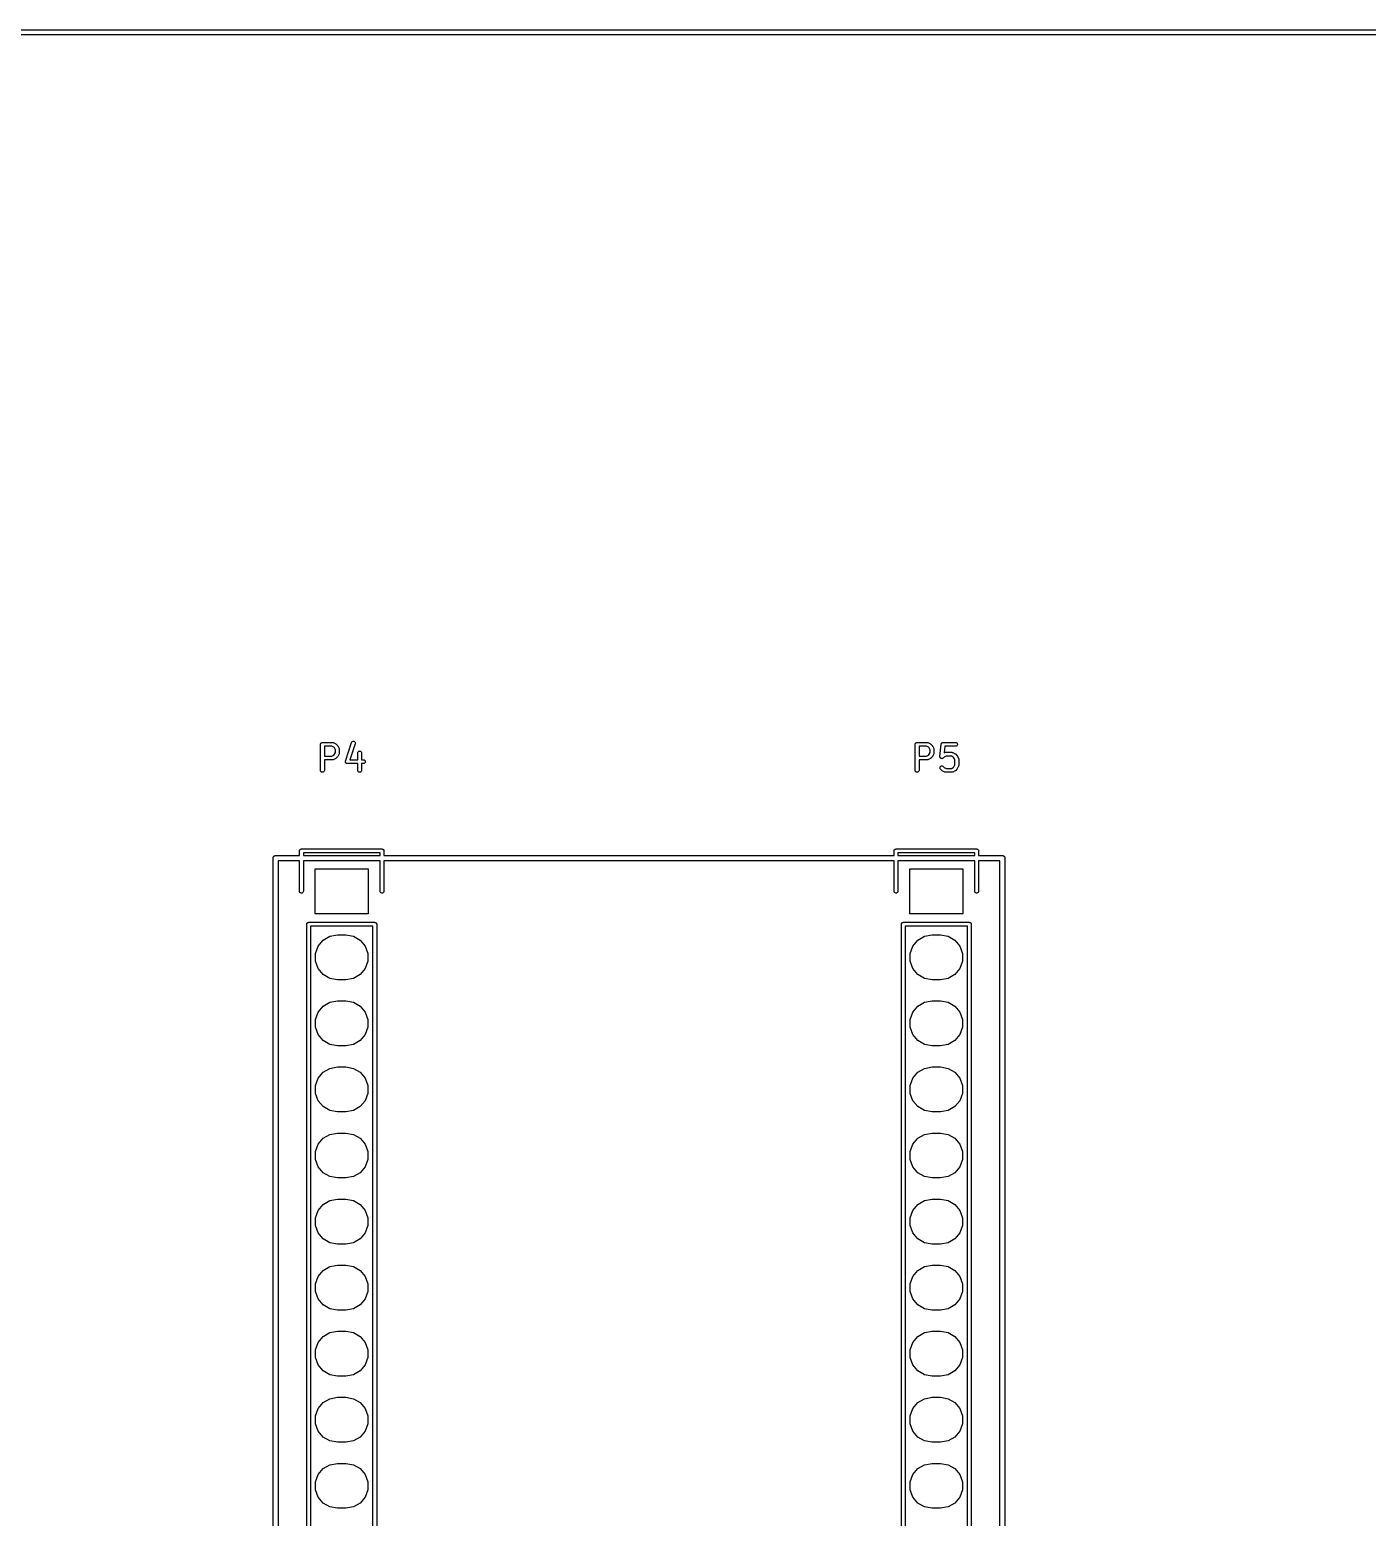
# Model space of a CAD drawing. Extents: x 15 to 222, y -147 to -28.
# Drawn here: x 118.8 to 170.2, y -85 to -27.8 of the extents above; entities that cross this region are included whole.
import ezdxf

# ---------------------------------------------------------------- set-up
doc = ezdxf.new("R2010")
doc.units = 0
doc.header["$MEASUREMENT"] = 0
doc.layers.add('BLACK', color=7, linetype='CONTINUOUS')

msp = doc.modelspace()

# ---------------------------------------------------------------- linework, layer by layer
at = {"layer": 'Black'}
for p, q in [((20.32, -27.84), (220.98, -27.84)), ((220.98, -28.04), (20.42, -28.04)), ((129.997, -55.3124), (129.998, -55.3059)), ((129.997, -56.3124), (129.997, -55.3124)), ((129.998, -55.2994), (130, -55.2932)), ((129.998, -55.3059), (129.998, -55.2994)), ((130, -55.2932), (130.001, -55.2867)), ((130.001, -55.2867), (130.005, -55.281)), ((130.005, -55.281), (130.007, -55.2749)), ((130.007, -55.2749), (130.011, -55.2699)), ((130.011, -55.2699), (130.014, -55.2642)), ((130.014, -55.2642), (130.019, -55.26)), ((130.019, -55.26), (130.024, -55.2549)), ((130.024, -55.2549), (130.029, -55.2516)), ((130.029, -55.2516), (130.034, -55.2474)), ((130.034, -55.2474), (130.041, -55.2452)), ((130.041, -55.2452), (130.046, -55.2419)), ((130.046, -55.2419), (130.053, -55.2408)), ((130.053, -55.2408), (130.059, -55.2385)), ((130.059, -55.2385), (130.065, -55.2385)), ((130.065, -55.2385), (130.072, -55.2374)), ((130.072, -55.2374), (130.453, -55.2374)), ((130.147, -55.3874), (130.147, -55.7612)), ((130.435, -55.3874), (130.147, -55.3874)), ((130.504, -55.4216), (130.435, -55.3874)), ((130.453, -55.2374), (130.457, -55.2381)), ((130.457, -55.2381), (130.461, -55.2379)), ((130.461, -55.2379), (130.47, -55.2404)), ((130.47, -55.2404), (130.479, -55.2419)), ((130.479, -55.2419), (130.482, -55.2441)), ((130.482, -55.2441), (130.486, -55.2453)), ((130.486, -55.2453), (130.582, -55.2929)), ((130.534, -55.452), (130.504, -55.4216)), ((130.568, -55.5206), (130.534, -55.452)), ((130.582, -55.2929), (130.591, -55.3001)), ((130.591, -55.3001), (130.601, -55.307)), ((130.601, -55.307), (130.649, -55.3546)), ((130.649, -55.3546), (130.656, -55.3644)), ((130.656, -55.3644), (130.663, -55.3741)), ((130.663, -55.3741), (130.71, -55.4693)), ((130.71, -55.4693), (130.712, -55.4735)), ((130.953, -55.9553), (131.191, -55.241)), ((131.334, -55.2885), (131.128, -55.904)), ((131.191, -55.241), (131.204, -55.2181)), ((131.204, -55.2181), (131.223, -55.2009)), ((131.223, -55.2009), (131.247, -55.1913)), ((131.247, -55.1913), (131.273, -55.1906)), ((131.273, -55.1906), (131.298, -55.1988)), ((131.298, -55.1988), (131.318, -55.215)), ((131.318, -55.215), (131.332, -55.2372)), ((131.332, -55.2372), (131.337, -55.2627)), ((131.337, -55.2627), (131.334, -55.2885)), ((152.857, -55.3124), (152.858, -55.3059)), ((152.857, -56.3124), (152.857, -55.3124)), ((152.858, -55.2994), (152.86, -55.2932)), ((152.858, -55.3059), (152.858, -55.2994)), ((152.86, -55.2932), (152.861, -55.2867)), ((152.861, -55.2867), (152.865, -55.281)), ((152.865, -55.281), (152.867, -55.2749)), ((152.867, -55.2749), (152.871, -55.2699)), ((152.871, -55.2699), (152.874, -55.2642)), ((152.874, -55.2642), (152.879, -55.26)), ((152.879, -55.26), (152.884, -55.2549)), ((152.884, -55.2549), (152.889, -55.2516)), ((152.889, -55.2516), (152.894, -55.2474)), ((152.894, -55.2474), (152.901, -55.2452)), ((152.901, -55.2452), (152.906, -55.2419)), ((152.906, -55.2419), (152.913, -55.2408)), ((152.913, -55.2408), (152.919, -55.2385)), ((152.919, -55.2385), (152.925, -55.2385)), ((152.925, -55.2385), (152.932, -55.2374)), ((152.932, -55.2374), (153.313, -55.2374)), ((153.007, -55.3874), (153.007, -55.7612)), ((153.295, -55.3874), (153.007, -55.3874)), ((153.364, -55.4216), (153.295, -55.3874)), ((153.313, -55.2374), (153.317, -55.2381)), ((153.317, -55.2381), (153.321, -55.2379)), ((153.321, -55.2379), (153.33, -55.2404)), ((153.33, -55.2404), (153.339, -55.2419)), ((153.339, -55.2419), (153.342, -55.2441)), ((153.342, -55.2441), (153.346, -55.2453)), ((153.346, -55.2453), (153.442, -55.2929)), ((153.394, -55.452), (153.364, -55.4216)), ((153.428, -55.5206), (153.394, -55.452)), ((153.442, -55.2929), (153.451, -55.3001)), ((153.451, -55.3001), (153.461, -55.307)), ((153.461, -55.307), (153.509, -55.3546)), ((153.509, -55.3546), (153.516, -55.3644)), ((153.516, -55.3644), (153.523, -55.3741)), ((153.523, -55.3741), (153.57, -55.4693)), ((153.57, -55.4693), (153.572, -55.4735)), ((153.81, -55.7811), (153.857, -55.3049)), ((153.857, -55.3049), (153.858, -55.3022)), ((153.858, -55.2994), (153.862, -55.2897)), ((153.858, -55.3022), (153.858, -55.2994)), ((153.862, -55.2897), (153.864, -55.2798)), ((153.864, -55.2798), (153.866, -55.2775)), ((153.866, -55.2775), (153.867, -55.2749)), ((153.867, -55.2749), (153.874, -55.267)), ((153.874, -55.267), (153.88, -55.2587)), ((153.88, -55.2587), (153.882, -55.2571)), ((153.882, -55.2571), (153.884, -55.2549)), ((153.884, -55.2549), (153.893, -55.2498)), ((153.893, -55.2498), (153.901, -55.244)), ((153.901, -55.244), (153.904, -55.2433)), ((153.904, -55.2433), (153.906, -55.2419)), ((153.906, -55.2419), (153.916, -55.2401)), ((153.916, -55.2401), (153.926, -55.2376)), ((153.926, -55.2376), (153.929, -55.2379)), ((153.929, -55.2379), (153.932, -55.2374)), ((153.932, -55.2374), (154.408, -55.2374)), ((154, -55.3874), (153.975, -55.6356)), ((154.408, -55.3874), (154, -55.3874)), ((154.408, -55.2374), (154.434, -55.2419)), ((154.434, -55.3829), (154.408, -55.3874)), ((154.434, -55.2419), (154.456, -55.2549)), ((154.456, -55.3698), (154.434, -55.3829)), ((154.456, -55.2549), (154.473, -55.2749)), ((154.473, -55.3499), (154.456, -55.3698)), ((154.473, -55.2749), (154.482, -55.2994)), ((154.482, -55.3254), (154.473, -55.3499)), ((154.482, -55.2994), (154.482, -55.3254)), ((130.147, -55.7612), (130.435, -55.7612)), ((130.453, -55.9112), (130.147, -55.9112)), ((130.147, -55.9112), (130.147, -56.3124)), ((130.435, -55.7612), (130.504, -55.7269)), ((130.457, -55.9104), (130.453, -55.9112)), ((130.461, -55.9107), (130.457, -55.9104)), ((130.47, -55.9082), (130.461, -55.9107)), ((130.479, -55.9067), (130.47, -55.9082)), ((130.482, -55.9045), (130.479, -55.9067)), ((130.486, -55.9033), (130.482, -55.9045)), ((130.582, -55.8557), (130.486, -55.9033)), ((130.504, -55.7269), (130.534, -55.6965)), ((130.534, -55.6965), (130.568, -55.628)), ((130.568, -55.628), (130.568, -55.5206)), ((130.591, -55.8485), (130.582, -55.8557)), ((130.601, -55.8416), (130.591, -55.8485)), ((130.649, -55.794), (130.601, -55.8416)), ((130.656, -55.7842), (130.649, -55.794)), ((130.663, -55.7745), (130.656, -55.7842)), ((130.71, -55.6793), (130.663, -55.7745)), ((130.712, -55.6751), (130.71, -55.6793)), ((130.712, -55.4735), (130.714, -55.4772)), ((130.714, -55.6714), (130.712, -55.6751)), ((130.714, -55.4772), (130.715, -55.4859)), ((130.715, -55.6627), (130.714, -55.6714)), ((130.715, -55.4859), (130.718, -55.4943)), ((130.718, -55.6543), (130.715, -55.6627)), ((130.718, -55.4943), (130.718, -55.4986)), ((130.718, -55.4986), (130.718, -55.5029)), ((130.718, -55.5029), (130.718, -55.6457)), ((130.718, -55.6457), (130.718, -55.65)), ((130.718, -55.65), (130.718, -55.6543)), ((130.949, -55.9811), (130.95, -55.9736)), ((130.95, -55.9865), (130.949, -55.9811)), ((130.95, -55.966), (130.952, -55.9608)), ((130.95, -55.9736), (130.95, -55.966)), ((130.95, -55.9921), (130.95, -55.9865)), ((130.953, -55.9992), (130.95, -55.9921)), ((130.952, -55.9608), (130.953, -55.9553)), ((130.955, -56.0066), (130.953, -55.9992)), ((130.957, -56.0113), (130.955, -56.0066)), ((130.959, -56.0165), (130.957, -56.0113)), ((130.964, -56.0224), (130.959, -56.0165)), ((130.968, -56.0288), (130.964, -56.0224)), ((130.973, -56.0323), (130.968, -56.0288)), ((130.976, -56.0365), (130.973, -56.0323)), ((130.983, -56.0403), (130.976, -56.0365)), ((130.989, -56.045), (130.983, -56.0403)), ((131.128, -55.904), (131.425, -55.904)), ((131.425, -55.6457), (131.43, -55.6201)), ((131.425, -55.904), (131.425, -55.6457)), ((131.43, -55.6201), (131.443, -55.5975)), ((131.443, -55.5975), (131.463, -55.5808)), ((131.463, -55.5808), (131.487, -55.5719)), ((131.487, -55.5719), (131.514, -55.5719)), ((131.514, -55.5719), (131.538, -55.5808)), ((131.538, -55.5808), (131.558, -55.5975)), ((131.558, -55.5975), (131.571, -55.6201)), ((131.571, -55.6201), (131.575, -55.6457)), ((131.575, -55.6457), (131.575, -55.904)), ((131.575, -55.904), (131.643, -55.904)), ((131.643, -55.904), (131.669, -55.9086)), ((131.669, -55.9086), (131.692, -55.9216)), ((131.692, -56.0365), (131.669, -56.0495)), ((131.692, -55.9216), (131.708, -55.9415)), ((131.708, -56.0165), (131.692, -56.0365)), ((131.708, -55.9415), (131.717, -55.966)), ((131.717, -55.9921), (131.708, -56.0165)), ((131.717, -55.966), (131.717, -55.9921)), ((153.007, -55.7612), (153.295, -55.7612)), ((153.313, -55.9112), (153.007, -55.9112)), ((153.007, -55.9112), (153.007, -56.3124)), ((153.295, -55.7612), (153.364, -55.7269)), ((153.317, -55.9104), (153.313, -55.9112)), ((153.321, -55.9107), (153.317, -55.9104)), ((153.33, -55.9082), (153.321, -55.9107)), ((153.339, -55.9067), (153.33, -55.9082)), ((153.342, -55.9045), (153.339, -55.9067)), ((153.346, -55.9033), (153.342, -55.9045)), ((153.442, -55.8557), (153.346, -55.9033)), ((153.364, -55.7269), (153.394, -55.6965)), ((153.394, -55.6965), (153.428, -55.628)), ((153.428, -55.628), (153.428, -55.5206)), ((153.451, -55.8485), (153.442, -55.8557)), ((153.461, -55.8416), (153.451, -55.8485)), ((153.509, -55.794), (153.461, -55.8416)), ((153.516, -55.7842), (153.509, -55.794)), ((153.523, -55.7745), (153.516, -55.7842)), ((153.57, -55.6793), (153.523, -55.7745)), ((153.572, -55.6751), (153.57, -55.6793)), ((153.572, -55.4735), (153.574, -55.4772)), ((153.574, -55.6714), (153.572, -55.6751)), ((153.574, -55.4772), (153.575, -55.4859)), ((153.575, -55.6627), (153.574, -55.6714)), ((153.575, -55.4859), (153.578, -55.4943)), ((153.578, -55.6543), (153.575, -55.6627)), ((153.578, -55.4943), (153.578, -55.4986)), ((153.578, -55.4986), (153.578, -55.5029)), ((153.578, -55.5029), (153.578, -55.6457)), ((153.578, -55.6457), (153.578, -55.65)), ((153.578, -55.65), (153.578, -55.6543)), ((153.81, -55.7816), (153.81, -55.7811)), ((153.81, -55.782), (153.81, -55.7816)), ((153.811, -55.7945), (153.81, -55.782)), ((153.812, -55.8071), (153.811, -55.7945)), ((153.812, -55.8075), (153.812, -55.8071)), ((153.812, -55.808), (153.812, -55.8075)), ((153.817, -55.8194), (153.812, -55.808)), ((153.822, -55.8308), (153.817, -55.8194)), ((153.823, -55.8312), (153.822, -55.8308)), ((153.823, -55.8316), (153.823, -55.8312)), ((153.832, -55.8405), (153.823, -55.8316)), ((153.841, -55.8495), (153.832, -55.8405)), ((153.841, -55.8497), (153.841, -55.8495)), ((153.841, -55.85), (153.841, -55.8497)), ((153.853, -55.8553), (153.841, -55.85)), ((153.864, -55.8608), (153.853, -55.8553)), ((153.865, -55.861), (153.864, -55.8608)), ((153.864, -55.8608), (153.864, -55.8608)), ((153.877, -55.8621), (153.865, -55.861)), ((153.89, -55.8634), (153.877, -55.8621)), ((153.891, -55.8633), (153.89, -55.8632)), ((153.89, -55.8632), (153.89, -55.8634)), ((153.903, -55.86), (153.891, -55.8633)), ((153.915, -55.8569), (153.903, -55.86)), ((153.916, -55.8567), (153.915, -55.8569)), ((153.926, -55.8493), (153.916, -55.8565)), ((153.916, -55.8565), (153.916, -55.8567)), ((153.937, -55.8423), (153.926, -55.8493)), ((153.976, -55.8026), (153.937, -55.8416)), ((153.937, -55.8416), (153.937, -55.8419)), ((153.937, -55.8419), (153.937, -55.8423)), ((153.975, -55.6356), (153.994, -55.6263)), ((154.045, -55.7683), (153.976, -55.8026)), ((153.994, -55.6263), (153.998, -55.625)), ((153.998, -55.625), (154.001, -55.6229)), ((154.001, -55.6229), (154.01, -55.6213)), ((154.01, -55.6213), (154.019, -55.6188)), ((154.019, -55.6188), (154.023, -55.6191)), ((154.023, -55.6191), (154.027, -55.6183)), ((154.027, -55.6183), (154.265, -55.6183)), ((154.248, -55.7683), (154.045, -55.7683)), ((154.316, -55.8026), (154.248, -55.7683)), ((154.265, -55.6183), (154.269, -55.6191)), ((154.269, -55.6191), (154.274, -55.6188)), ((154.274, -55.6188), (154.282, -55.6213)), ((154.282, -55.6213), (154.291, -55.6229)), ((154.291, -55.6229), (154.295, -55.625)), ((154.295, -55.625), (154.299, -55.6263)), ((154.299, -55.6263), (154.394, -55.6739)), ((154.346, -55.833), (154.316, -55.8026)), ((154.381, -55.9015), (154.346, -55.833)), ((154.381, -56.1042), (154.381, -55.9015)), ((154.394, -55.6739), (154.404, -55.681)), ((154.404, -55.681), (154.414, -55.6879)), ((154.414, -55.6879), (154.461, -55.7355)), ((154.461, -55.7355), (154.468, -55.7454)), ((154.468, -55.7454), (154.475, -55.755)), ((154.475, -55.755), (154.523, -55.8503)), ((154.523, -55.8503), (154.524, -55.8544)), ((154.524, -55.8544), (154.526, -55.8582)), ((154.526, -55.8582), (154.528, -55.8668)), ((154.528, -55.8668), (154.53, -55.8752)), ((154.53, -55.8752), (154.53, -55.8796)), ((154.53, -55.8796), (154.531, -55.8838)), ((154.531, -55.8838), (154.531, -56.1219)), ((130.001, -56.338), (129.997, -56.3124)), ((130.014, -56.3606), (130.001, -56.338)), ((130.034, -56.3773), (130.014, -56.3606)), ((130.059, -56.3862), (130.034, -56.3773)), ((130.085, -56.3862), (130.059, -56.3862)), ((130.109, -56.3773), (130.085, -56.3862)), ((130.129, -56.3606), (130.109, -56.3773)), ((130.142, -56.338), (130.129, -56.3606)), ((130.147, -56.3124), (130.142, -56.338)), ((130.994, -56.0468), (130.989, -56.045)), ((130.999, -56.0495), (130.994, -56.0468)), ((131.006, -56.0508), (130.999, -56.0495)), ((131.013, -56.0532), (131.006, -56.0508)), ((131.019, -56.0531), (131.013, -56.0532)), ((131.024, -56.054), (131.019, -56.0531)), ((131.425, -56.054), (131.024, -56.054)), ((131.425, -56.3124), (131.425, -56.054)), ((131.43, -56.338), (131.425, -56.3124)), ((131.443, -56.3606), (131.43, -56.338)), ((131.463, -56.3773), (131.443, -56.3606)), ((131.487, -56.3862), (131.463, -56.3773)), ((131.514, -56.3862), (131.487, -56.3862)), ((131.538, -56.3773), (131.514, -56.3862)), ((131.558, -56.3606), (131.538, -56.3773)), ((131.571, -56.338), (131.558, -56.3606)), ((131.575, -56.3124), (131.571, -56.338)), ((131.643, -56.054), (131.575, -56.054)), ((131.575, -56.054), (131.575, -56.3124)), ((131.669, -56.0495), (131.643, -56.054)), ((152.861, -56.338), (152.857, -56.3124)), ((152.874, -56.3606), (152.861, -56.338)), ((152.894, -56.3773), (152.874, -56.3606)), ((152.919, -56.3862), (152.894, -56.3773)), ((152.945, -56.3862), (152.919, -56.3862)), ((152.969, -56.3773), (152.945, -56.3862)), ((152.989, -56.3606), (152.969, -56.3773)), ((153.002, -56.338), (152.989, -56.3606)), ((153.007, -56.3124), (153.002, -56.338)), ((153.81, -56.2237), (153.812, -56.1977)), ((153.816, -56.2488), (153.81, -56.2237)), ((153.812, -56.1977), (153.823, -56.1741)), ((153.831, -56.2702), (153.816, -56.2488)), ((153.823, -56.1741), (153.841, -56.1557)), ((153.879, -56.3178), (153.831, -56.2702)), ((153.841, -56.1557), (153.865, -56.1447)), ((153.865, -56.1447), (153.891, -56.1424)), ((153.889, -56.3247), (153.879, -56.3178)), ((153.898, -56.3318), (153.889, -56.3247)), ((153.891, -56.1424), (153.916, -56.1492)), ((153.994, -56.3795), (153.898, -56.3318)), ((153.916, -56.1492), (153.937, -56.1641)), ((153.937, -56.1641), (153.976, -56.2031)), ((153.976, -56.2031), (154.045, -56.2374)), ((153.998, -56.3807), (153.994, -56.3795)), ((154.001, -56.3829), (153.998, -56.3807)), ((154.01, -56.3844), (154.001, -56.3829)), ((154.019, -56.3869), (154.01, -56.3844)), ((154.023, -56.3866), (154.019, -56.3869)), ((154.027, -56.3874), (154.023, -56.3866)), ((154.265, -56.3874), (154.027, -56.3874)), ((154.045, -56.2374), (154.248, -56.2374)), ((154.248, -56.2374), (154.316, -56.2031)), ((154.269, -56.3866), (154.265, -56.3874)), ((154.274, -56.3869), (154.269, -56.3866)), ((154.282, -56.3844), (154.274, -56.3869)), ((154.291, -56.3829), (154.282, -56.3844)), ((154.295, -56.3807), (154.291, -56.3829)), ((154.299, -56.3795), (154.295, -56.3807)), ((154.394, -56.3318), (154.299, -56.3795)), ((154.316, -56.2031), (154.346, -56.1727)), ((154.346, -56.1727), (154.381, -56.1042)), ((154.404, -56.3247), (154.394, -56.3318)), ((154.414, -56.3178), (154.404, -56.3247)), ((154.461, -56.2702), (154.414, -56.3178)), ((154.468, -56.2603), (154.461, -56.2702)), ((154.475, -56.2507), (154.468, -56.2603)), ((154.523, -56.1554), (154.475, -56.2507)), ((154.524, -56.1513), (154.523, -56.1554)), ((154.526, -56.1476), (154.524, -56.1513)), ((154.528, -56.1389), (154.526, -56.1476)), ((154.53, -56.1305), (154.528, -56.1389)), ((154.531, -56.1219), (154.53, -56.1262)), ((154.53, -56.1262), (154.53, -56.1305)), ((129.185, -59.41), (129.186, -59.4035)), ((129.185, -59.59), (129.185, -59.41)), ((129.186, -59.397), (129.188, -59.3908)), ((129.186, -59.4035), (129.186, -59.397)), ((129.188, -59.3908), (129.19, -59.3843)), ((129.19, -59.3843), (129.193, -59.3787)), ((129.193, -59.3787), (129.195, -59.3725)), ((129.195, -59.3725), (129.199, -59.3675)), ((129.199, -59.3675), (129.203, -59.3618)), ((129.203, -59.3618), (129.208, -59.3576)), ((129.208, -59.3576), (129.212, -59.3525)), ((129.212, -59.3525), (129.217, -59.3493)), ((129.217, -59.3493), (129.222, -59.345)), ((129.222, -59.345), (129.229, -59.3428)), ((129.229, -59.3428), (129.234, -59.3395)), ((129.234, -59.3395), (129.241, -59.3384)), ((129.241, -59.3384), (129.247, -59.3361)), ((129.247, -59.3361), (129.254, -59.3361)), ((129.254, -59.3361), (129.26, -59.335)), ((129.26, -59.335), (132.36, -59.335)), ((132.36, -59.335), (132.366, -59.3361)), ((132.366, -59.3361), (132.373, -59.3361)), ((132.373, -59.3361), (132.379, -59.3384)), ((132.379, -59.3384), (132.386, -59.3395)), ((132.386, -59.3395), (132.391, -59.3428)), ((132.391, -59.3428), (132.398, -59.345)), ((132.398, -59.345), (132.403, -59.3493)), ((132.403, -59.3493), (132.408, -59.3525)), ((132.408, -59.3525), (132.412, -59.3576)), ((132.412, -59.3576), (132.417, -59.3618)), ((132.417, -59.3618), (132.421, -59.3675)), ((132.421, -59.3675), (132.425, -59.3725)), ((132.425, -59.3725), (132.427, -59.3787)), ((132.427, -59.3787), (132.43, -59.3843)), ((132.43, -59.3843), (132.432, -59.3908)), ((132.432, -59.3908), (132.434, -59.397)), ((132.434, -59.397), (132.434, -59.4035)), ((132.434, -59.4035), (132.435, -59.41)), ((132.435, -59.41), (132.435, -59.59)), ((152.045, -59.41), (152.046, -59.4035)), ((152.045, -59.59), (152.045, -59.41)), ((152.046, -59.397), (152.048, -59.3908)), ((152.046, -59.4035), (152.046, -59.397)), ((152.048, -59.3908), (152.05, -59.3843)), ((152.05, -59.3843), (152.053, -59.3787)), ((152.053, -59.3787), (152.055, -59.3725)), ((152.055, -59.3725), (152.059, -59.3675)), ((152.059, -59.3675), (152.063, -59.3618)), ((152.063, -59.3618), (152.068, -59.3576)), ((152.068, -59.3576), (152.072, -59.3525)), ((152.072, -59.3525), (152.077, -59.3493)), ((152.077, -59.3493), (152.082, -59.345)), ((152.082, -59.345), (152.089, -59.3428)), ((152.089, -59.3428), (152.094, -59.3395)), ((152.094, -59.3395), (152.101, -59.3384)), ((152.101, -59.3384), (152.107, -59.3361)), ((152.107, -59.3361), (152.114, -59.3361)), ((152.114, -59.3361), (152.12, -59.335)), ((152.12, -59.335), (155.22, -59.335)), ((155.22, -59.335), (155.226, -59.3361)), ((155.226, -59.3361), (155.233, -59.3361)), ((155.233, -59.3361), (155.239, -59.3384)), ((155.239, -59.3384), (155.246, -59.3395)), ((155.246, -59.3395), (155.251, -59.3428)), ((155.251, -59.3428), (155.257, -59.345)), ((155.257, -59.345), (155.263, -59.3493)), ((155.263, -59.3493), (155.268, -59.3525)), ((155.268, -59.3525), (155.272, -59.3576)), ((155.272, -59.3576), (155.277, -59.3618)), ((155.277, -59.3618), (155.281, -59.3675)), ((155.281, -59.3675), (155.285, -59.3725)), ((155.285, -59.3725), (155.287, -59.3787)), ((155.287, -59.3787), (155.29, -59.3843)), ((155.29, -59.3843), (155.292, -59.3908)), ((155.292, -59.3908), (155.294, -59.397)), ((155.294, -59.397), (155.294, -59.4035)), ((155.294, -59.4035), (155.295, -59.41)), ((155.295, -59.41), (155.295, -59.59)), ((128.17, -59.69), (128.172, -59.6814)), ((128.17, -107.95), (128.17, -59.69)), ((128.172, -59.6726), (128.175, -59.6644)), ((128.172, -59.6814), (128.172, -59.6726)), ((128.175, -59.6644), (128.176, -59.6558)), ((128.176, -59.6558), (128.18, -59.6482)), ((128.18, -59.6482), (128.183, -59.64)), ((128.183, -59.64), (128.189, -59.6333)), ((128.189, -59.6333), (128.193, -59.6257)), ((128.193, -59.6257), (128.2, -59.6201)), ((128.2, -59.6201), (128.206, -59.6134)), ((128.206, -59.6134), (128.213, -59.609)), ((128.213, -59.609), (128.22, -59.6034)), ((128.22, -59.6034), (128.228, -59.6004)), ((128.228, -59.6004), (128.236, -59.596)), ((128.236, -59.596), (128.244, -59.5945)), ((128.244, -59.5945), (128.253, -59.5915)), ((128.253, -59.5915), (128.261, -59.5915)), ((128.261, -59.5915), (128.27, -59.59)), ((128.27, -59.59), (129.185, -59.59)), ((129.185, -59.79), (128.37, -59.79)), ((128.37, -59.79), (128.37, -107.85)), ((129.185, -60.96), (129.185, -59.79)), ((129.335, -59.485), (129.335, -59.59)), ((132.285, -59.485), (129.335, -59.485)), ((129.335, -59.59), (132.285, -59.59)), ((132.285, -59.79), (129.335, -59.79)), ((129.335, -59.79), (129.335, -60.96)), ((132.285, -59.59), (132.285, -59.485)), ((132.285, -60.96), (132.285, -59.79)), ((132.435, -59.59), (152.045, -59.59)), ((152.045, -59.79), (132.435, -59.79)), ((132.435, -59.79), (132.435, -60.96)), ((152.045, -60.96), (152.045, -59.79)), ((152.195, -59.485), (152.195, -59.59)), ((155.145, -59.485), (152.195, -59.485)), ((152.195, -59.59), (155.145, -59.59)), ((155.145, -59.79), (152.195, -59.79)), ((152.195, -59.79), (152.195, -60.96)), ((155.145, -59.59), (155.145, -59.485)), ((155.145, -60.96), (155.145, -59.79)), ((155.295, -59.59), (156.21, -59.59)), ((155.295, -59.79), (155.295, -60.96)), ((156.11, -59.79), (155.295, -59.79)), ((156.11, -107.85), (156.11, -59.79)), ((156.21, -59.59), (156.219, -59.5915)), ((156.219, -59.5915), (156.227, -59.5915)), ((156.227, -59.5915), (156.236, -59.5945)), ((156.236, -59.5945), (156.244, -59.596)), ((156.244, -59.596), (156.252, -59.6004)), ((156.252, -59.6004), (156.26, -59.6034)), ((156.26, -59.6034), (156.267, -59.609)), ((156.267, -59.609), (156.274, -59.6134)), ((156.274, -59.6134), (156.28, -59.6201)), ((156.28, -59.6201), (156.287, -59.6257)), ((156.287, -59.6257), (156.291, -59.6333)), ((156.291, -59.6333), (156.297, -59.64)), ((156.297, -59.64), (156.3, -59.6482)), ((156.3, -59.6482), (156.304, -59.6558)), ((156.304, -59.6558), (156.305, -59.6644)), ((156.305, -59.6644), (156.308, -59.6726)), ((156.308, -59.6726), (156.308, -59.6814)), ((156.308, -59.6814), (156.31, -59.69)), ((156.31, -59.69), (156.31, -107.95)), ((129.794, -61.8236), (129.794, -60.0964)), ((129.794, -60.0964), (131.826, -60.0964)), ((131.826, -60.0964), (131.826, -61.8236)), ((152.654, -61.8236), (152.654, -60.0964)), ((152.654, -60.0964), (154.686, -60.0964)), ((154.686, -60.0964), (154.686, -61.8236)), ((129.19, -60.9857), (129.185, -60.96)), ((129.203, -61.0082), (129.19, -60.9857)), ((129.222, -61.025), (129.203, -61.0082)), ((129.247, -61.0339), (129.222, -61.025)), ((129.273, -61.0339), (129.247, -61.0339)), ((129.297, -61.025), (129.273, -61.0339)), ((129.317, -61.0082), (129.297, -61.025)), ((129.33, -60.9857), (129.317, -61.0082)), ((129.335, -60.96), (129.33, -60.9857)), ((132.29, -60.9857), (132.285, -60.96)), ((132.303, -61.0082), (132.29, -60.9857)), ((132.322, -61.025), (132.303, -61.0082)), ((132.347, -61.0339), (132.322, -61.025)), ((132.373, -61.0339), (132.347, -61.0339)), ((132.398, -61.025), (132.373, -61.0339)), ((132.417, -61.0082), (132.398, -61.025)), ((132.43, -60.9857), (132.417, -61.0082)), ((132.435, -60.96), (132.43, -60.9857)), ((152.05, -60.9857), (152.045, -60.96)), ((152.063, -61.0082), (152.05, -60.9857)), ((152.082, -61.025), (152.063, -61.0082)), ((152.107, -61.0339), (152.082, -61.025)), ((152.133, -61.0339), (152.107, -61.0339)), ((152.157, -61.025), (152.133, -61.0339)), ((152.177, -61.0082), (152.157, -61.025)), ((152.19, -60.9857), (152.177, -61.0082)), ((152.195, -60.96), (152.19, -60.9857)), ((155.15, -60.9857), (155.145, -60.96)), ((155.163, -61.0082), (155.15, -60.9857)), ((155.183, -61.025), (155.163, -61.0082)), ((155.207, -61.0339), (155.183, -61.025)), ((155.233, -61.0339), (155.207, -61.0339)), ((155.257, -61.025), (155.233, -61.0339)), ((155.277, -61.0082), (155.257, -61.025)), ((155.29, -60.9857), (155.277, -61.0082)), ((155.295, -60.96), (155.29, -60.9857)), ((129.465, -62.23), (129.466, -62.2235)), ((129.465, -107.85), (129.465, -62.23)), ((129.466, -62.217), (129.468, -62.2108)), ((129.466, -62.2235), (129.466, -62.217)), ((129.468, -62.2108), (129.47, -62.2043)), ((129.47, -62.2043), (129.473, -62.1987)), ((129.473, -62.1987), (129.475, -62.1925)), ((129.475, -62.1925), (129.479, -62.1875)), ((129.479, -62.1875), (129.483, -62.1818)), ((129.483, -62.1818), (129.488, -62.1776)), ((129.488, -62.1776), (129.492, -62.1725)), ((129.492, -62.1725), (129.497, -62.1693)), ((129.497, -62.1693), (129.502, -62.165)), ((129.502, -62.165), (129.509, -62.1628)), ((129.509, -62.1628), (129.514, -62.1595)), ((129.514, -62.1595), (129.521, -62.1584)), ((129.521, -62.1584), (129.527, -62.1561)), ((129.527, -62.1561), (129.534, -62.1561)), ((129.534, -62.1561), (129.54, -62.155)), ((129.54, -62.155), (132.08, -62.155)), ((129.615, -62.305), (129.615, -107.85)), ((132.005, -62.305), (129.615, -62.305)), ((131.826, -61.8236), (129.794, -61.8236)), ((132.005, -107.85), (132.005, -62.305)), ((132.08, -62.155), (132.086, -62.1561)), ((132.086, -62.1561), (132.093, -62.1561)), ((132.093, -62.1561), (132.099, -62.1584)), ((132.099, -62.1584), (132.106, -62.1595)), ((132.106, -62.1595), (132.111, -62.1628)), ((132.111, -62.1628), (132.118, -62.165)), ((132.118, -62.165), (132.123, -62.1693)), ((132.123, -62.1693), (132.128, -62.1725)), ((132.128, -62.1725), (132.132, -62.1776)), ((132.132, -62.1776), (132.137, -62.1818)), ((132.137, -62.1818), (132.141, -62.1875)), ((132.141, -62.1875), (132.145, -62.1925)), ((132.145, -62.1925), (132.147, -62.1987)), ((132.147, -62.1987), (132.15, -62.2043)), ((132.15, -62.2043), (132.152, -62.2108)), ((132.152, -62.2108), (132.154, -62.217)), ((132.154, -62.217), (132.154, -62.2235)), ((132.154, -62.2235), (132.155, -62.23)), ((132.155, -62.23), (132.155, -107.85)), ((152.325, -62.23), (152.326, -62.2235)), ((152.325, -107.85), (152.325, -62.23)), ((152.326, -62.217), (152.328, -62.2108)), ((152.326, -62.2235), (152.326, -62.217)), ((152.328, -62.2108), (152.33, -62.2043)), ((152.33, -62.2043), (152.333, -62.1987)), ((152.333, -62.1987), (152.335, -62.1925)), ((152.335, -62.1925), (152.339, -62.1875)), ((152.339, -62.1875), (152.343, -62.1818)), ((152.343, -62.1818), (152.348, -62.1776)), ((152.348, -62.1776), (152.352, -62.1725)), ((152.352, -62.1725), (152.357, -62.1693)), ((152.357, -62.1693), (152.362, -62.165)), ((152.362, -62.165), (152.369, -62.1628)), ((152.369, -62.1628), (152.374, -62.1595)), ((152.374, -62.1595), (152.381, -62.1584)), ((152.381, -62.1584), (152.387, -62.1561)), ((152.387, -62.1561), (152.394, -62.1561)), ((152.394, -62.1561), (152.4, -62.155)), ((152.4, -62.155), (154.94, -62.155)), ((152.475, -62.305), (152.475, -107.85)), ((154.865, -62.305), (152.475, -62.305)), ((154.686, -61.8236), (152.654, -61.8236)), ((154.865, -107.85), (154.865, -62.305)), ((154.94, -62.155), (154.946, -62.1561)), ((154.946, -62.1561), (154.953, -62.1561)), ((154.953, -62.1561), (154.959, -62.1584)), ((154.959, -62.1584), (154.966, -62.1595)), ((154.966, -62.1595), (154.971, -62.1628)), ((154.971, -62.1628), (154.977, -62.165)), ((154.977, -62.165), (154.983, -62.1693)), ((154.983, -62.1693), (154.988, -62.1725)), ((154.988, -62.1725), (154.992, -62.1776)), ((154.992, -62.1776), (154.997, -62.1818)), ((154.997, -62.1818), (155.001, -62.1875)), ((155.001, -62.1875), (155.005, -62.1925)), ((155.005, -62.1925), (155.007, -62.1987)), ((155.007, -62.1987), (155.01, -62.2043)), ((155.01, -62.2043), (155.012, -62.2108)), ((155.012, -62.2108), (155.014, -62.217)), ((155.014, -62.217), (155.014, -62.2235)), ((155.014, -62.2235), (155.015, -62.23)), ((155.015, -62.23), (155.015, -107.85)), ((129.906, -63.0682), (130.099, -62.8384)), ((130.099, -62.8384), (130.358, -62.6885)), ((130.358, -62.6885), (130.654, -62.6364)), ((130.654, -62.6364), (130.966, -62.6364)), ((130.966, -62.6364), (131.262, -62.6885)), ((131.262, -62.6885), (131.521, -62.8384)), ((131.521, -62.8384), (131.714, -63.0682)), ((152.766, -63.0682), (152.959, -62.8384)), ((152.959, -62.8384), (153.218, -62.6885)), ((153.218, -62.6885), (153.514, -62.6364)), ((153.514, -62.6364), (153.826, -62.6364)), ((153.826, -62.6364), (154.122, -62.6885)), ((154.122, -62.6885), (154.381, -62.8384)), ((154.381, -62.8384), (154.574, -63.0682)), ((129.803, -63.35), (129.906, -63.0682)), ((129.803, -63.65), (129.803, -63.35)), ((131.714, -63.0682), (131.817, -63.35)), ((131.817, -63.35), (131.817, -63.65)), ((152.663, -63.35), (152.766, -63.0682)), ((152.663, -63.65), (152.663, -63.35)), ((154.574, -63.0682), (154.677, -63.35)), ((154.677, -63.35), (154.677, -63.65)), ((129.906, -63.9318), (129.803, -63.65)), ((130.099, -64.1616), (129.906, -63.9318)), ((131.714, -63.9318), (131.521, -64.1616)), ((131.817, -63.65), (131.714, -63.9318)), ((152.766, -63.9318), (152.663, -63.65)), ((152.959, -64.1616), (152.766, -63.9318)), ((154.574, -63.9318), (154.381, -64.1616)), ((154.677, -63.65), (154.574, -63.9318)), ((130.358, -64.3115), (130.099, -64.1616)), ((130.654, -64.3636), (130.358, -64.3115)), ((130.966, -64.3636), (130.654, -64.3636)), ((131.262, -64.3115), (130.966, -64.3636)), ((131.521, -64.1616), (131.262, -64.3115)), ((153.218, -64.3115), (152.959, -64.1616)), ((153.514, -64.3636), (153.218, -64.3115)), ((153.826, -64.3636), (153.514, -64.3636)), ((154.122, -64.3115), (153.826, -64.3636)), ((154.381, -64.1616), (154.122, -64.3115)), ((130.358, -65.2285), (130.654, -65.1764)), ((130.654, -65.1764), (130.966, -65.1764)), ((130.966, -65.1764), (131.262, -65.2285)), ((153.218, -65.2285), (153.514, -65.1764)), ((153.514, -65.1764), (153.826, -65.1764)), ((153.826, -65.1764), (154.122, -65.2285)), ((129.803, -65.89), (129.906, -65.6082)), ((129.906, -65.6082), (130.099, -65.3784)), ((130.099, -65.3784), (130.358, -65.2285)), ((131.262, -65.2285), (131.521, -65.3784)), ((131.521, -65.3784), (131.714, -65.6082)), ((131.714, -65.6082), (131.817, -65.89)), ((152.663, -65.89), (152.766, -65.6082)), ((152.766, -65.6082), (152.959, -65.3784)), ((152.959, -65.3784), (153.218, -65.2285)), ((154.122, -65.2285), (154.381, -65.3784)), ((154.381, -65.3784), (154.574, -65.6082)), ((154.574, -65.6082), (154.677, -65.89)), ((129.803, -66.19), (129.803, -65.89)), ((129.906, -66.4718), (129.803, -66.19)), ((131.817, -66.19), (131.714, -66.4718)), ((131.817, -65.89), (131.817, -66.19)), ((152.663, -66.19), (152.663, -65.89)), ((152.766, -66.4718), (152.663, -66.19)), ((154.677, -66.19), (154.574, -66.4718)), ((154.677, -65.89), (154.677, -66.19)), ((130.099, -66.7016), (129.906, -66.4718)), ((130.358, -66.8515), (130.099, -66.7016)), ((130.654, -66.9036), (130.358, -66.8515)), ((130.966, -66.9036), (130.654, -66.9036)), ((131.262, -66.8515), (130.966, -66.9036)), ((131.521, -66.7016), (131.262, -66.8515)), ((131.714, -66.4718), (131.521, -66.7016)), ((152.959, -66.7016), (152.766, -66.4718)), ((153.218, -66.8515), (152.959, -66.7016)), ((153.514, -66.9036), (153.218, -66.8515)), ((153.826, -66.9036), (153.514, -66.9036)), ((154.122, -66.8515), (153.826, -66.9036)), ((154.381, -66.7016), (154.122, -66.8515)), ((154.574, -66.4718), (154.381, -66.7016)), ((129.906, -68.1482), (130.099, -67.9184)), ((130.099, -67.9184), (130.358, -67.7685)), ((130.358, -67.7685), (130.654, -67.7164)), ((130.654, -67.7164), (130.966, -67.7164)), ((130.966, -67.7164), (131.262, -67.7685)), ((131.262, -67.7685), (131.521, -67.9184)), ((131.521, -67.9184), (131.714, -68.1482)), ((152.766, -68.1482), (152.959, -67.9184)), ((152.959, -67.9184), (153.218, -67.7685)), ((153.218, -67.7685), (153.514, -67.7164)), ((153.514, -67.7164), (153.826, -67.7164)), ((153.826, -67.7164), (154.122, -67.7685)), ((154.122, -67.7685), (154.381, -67.9184)), ((154.381, -67.9184), (154.574, -68.1482)), ((129.803, -68.43), (129.906, -68.1482)), ((129.803, -68.73), (129.803, -68.43)), ((131.714, -68.1482), (131.817, -68.43)), ((131.817, -68.43), (131.817, -68.73)), ((152.663, -68.43), (152.766, -68.1482)), ((152.663, -68.73), (152.663, -68.43)), ((154.574, -68.1482), (154.677, -68.43)), ((154.677, -68.43), (154.677, -68.73)), ((129.906, -69.0118), (129.803, -68.73)), ((130.099, -69.2416), (129.906, -69.0118)), ((131.714, -69.0118), (131.521, -69.2416)), ((131.817, -68.73), (131.714, -69.0118)), ((152.766, -69.0118), (152.663, -68.73)), ((152.959, -69.2416), (152.766, -69.0118)), ((154.574, -69.0118), (154.381, -69.2416)), ((154.677, -68.73), (154.574, -69.0118)), ((130.358, -69.3915), (130.099, -69.2416)), ((130.654, -69.4436), (130.358, -69.3915)), ((130.966, -69.4436), (130.654, -69.4436)), ((131.262, -69.3915), (130.966, -69.4436)), ((131.521, -69.2416), (131.262, -69.3915)), ((153.218, -69.3915), (152.959, -69.2416)), ((153.514, -69.4436), (153.218, -69.3915)), ((153.826, -69.4436), (153.514, -69.4436)), ((154.122, -69.3915), (153.826, -69.4436)), ((154.381, -69.2416), (154.122, -69.3915)), ((130.099, -70.4584), (130.358, -70.3085)), ((130.358, -70.3085), (130.654, -70.2564)), ((130.654, -70.2564), (130.966, -70.2564)), ((130.966, -70.2564), (131.262, -70.3085)), ((131.262, -70.3085), (131.521, -70.4584)), ((152.959, -70.4584), (153.218, -70.3085)), ((153.218, -70.3085), (153.514, -70.2564)), ((153.514, -70.2564), (153.826, -70.2564)), ((153.826, -70.2564), (154.122, -70.3085)), ((154.122, -70.3085), (154.381, -70.4584)), ((129.803, -70.97), (129.906, -70.6882)), ((129.906, -70.6882), (130.099, -70.4584)), ((131.521, -70.4584), (131.714, -70.6882)), ((131.714, -70.6882), (131.817, -70.97)), ((152.663, -70.97), (152.766, -70.6882)), ((152.766, -70.6882), (152.959, -70.4584)), ((154.381, -70.4584), (154.574, -70.6882)), ((154.574, -70.6882), (154.677, -70.97)), ((129.803, -71.27), (129.803, -70.97)), ((129.906, -71.5518), (129.803, -71.27)), ((131.817, -71.27), (131.714, -71.5518)), ((131.817, -70.97), (131.817, -71.27)), ((152.663, -71.27), (152.663, -70.97)), ((152.766, -71.5518), (152.663, -71.27)), ((154.677, -71.27), (154.574, -71.5518)), ((154.677, -70.97), (154.677, -71.27)), ((130.099, -71.7816), (129.906, -71.5518)), ((130.358, -71.9315), (130.099, -71.7816)), ((130.654, -71.9836), (130.358, -71.9315)), ((130.966, -71.9836), (130.654, -71.9836)), ((131.262, -71.9315), (130.966, -71.9836)), ((131.521, -71.7816), (131.262, -71.9315)), ((131.714, -71.5518), (131.521, -71.7816)), ((152.959, -71.7816), (152.766, -71.5518)), ((153.218, -71.9315), (152.959, -71.7816)), ((153.514, -71.9836), (153.218, -71.9315)), ((153.826, -71.9836), (153.514, -71.9836)), ((154.122, -71.9315), (153.826, -71.9836)), ((154.381, -71.7816), (154.122, -71.9315)), ((154.574, -71.5518), (154.381, -71.7816)), ((129.906, -73.2282), (130.099, -72.9984)), ((130.099, -72.9984), (130.358, -72.8485)), ((130.358, -72.8485), (130.654, -72.7964)), ((130.654, -72.7964), (130.966, -72.7964)), ((130.966, -72.7964), (131.262, -72.8485)), ((131.262, -72.8485), (131.521, -72.9984)), ((131.521, -72.9984), (131.714, -73.2282)), ((152.766, -73.2282), (152.959, -72.9984)), ((152.959, -72.9984), (153.218, -72.8485)), ((153.218, -72.8485), (153.514, -72.7964)), ((153.514, -72.7964), (153.826, -72.7964)), ((153.826, -72.7964), (154.122, -72.8485)), ((154.122, -72.8485), (154.381, -72.9984)), ((154.381, -72.9984), (154.574, -73.2282)), ((129.803, -73.51), (129.906, -73.2282)), ((129.803, -73.81), (129.803, -73.51)), ((131.714, -73.2282), (131.817, -73.51)), ((131.817, -73.51), (131.817, -73.81)), ((152.663, -73.51), (152.766, -73.2282)), ((152.663, -73.81), (152.663, -73.51)), ((154.574, -73.2282), (154.677, -73.51)), ((154.677, -73.51), (154.677, -73.81)), ((129.906, -74.0918), (129.803, -73.81)), ((130.099, -74.3216), (129.906, -74.0918)), ((130.358, -74.4715), (130.099, -74.3216)), ((131.521, -74.3216), (131.262, -74.4715)), ((131.714, -74.0918), (131.521, -74.3216)), ((131.817, -73.81), (131.714, -74.0918)), ((152.766, -74.0918), (152.663, -73.81)), ((152.959, -74.3216), (152.766, -74.0918)), ((153.218, -74.4715), (152.959, -74.3216)), ((154.381, -74.3216), (154.122, -74.4715)), ((154.574, -74.0918), (154.381, -74.3216)), ((154.677, -73.81), (154.574, -74.0918)), ((130.654, -74.5236), (130.358, -74.4715)), ((130.966, -74.5236), (130.654, -74.5236)), ((131.262, -74.4715), (130.966, -74.5236)), ((153.514, -74.5236), (153.218, -74.4715)), ((153.826, -74.5236), (153.514, -74.5236)), ((154.122, -74.4715), (153.826, -74.5236)), ((130.099, -75.5384), (130.358, -75.3885)), ((130.358, -75.3885), (130.654, -75.3364)), ((130.654, -75.3364), (130.966, -75.3364)), ((130.966, -75.3364), (131.262, -75.3885)), ((131.262, -75.3885), (131.521, -75.5384)), ((152.959, -75.5384), (153.218, -75.3885)), ((153.218, -75.3885), (153.514, -75.3364)), ((153.514, -75.3364), (153.826, -75.3364)), ((153.826, -75.3364), (154.122, -75.3885)), ((154.122, -75.3885), (154.381, -75.5384)), ((129.803, -76.05), (129.906, -75.7682)), ((129.803, -76.35), (129.803, -76.05)), ((129.906, -75.7682), (130.099, -75.5384)), ((131.521, -75.5384), (131.714, -75.7682)), ((131.714, -75.7682), (131.817, -76.05)), ((131.817, -76.05), (131.817, -76.35)), ((152.663, -76.05), (152.766, -75.7682)), ((152.663, -76.35), (152.663, -76.05)), ((152.766, -75.7682), (152.959, -75.5384)), ((154.381, -75.5384), (154.574, -75.7682)), ((154.574, -75.7682), (154.677, -76.05)), ((154.677, -76.05), (154.677, -76.35)), ((129.906, -76.6318), (129.803, -76.35)), ((131.817, -76.35), (131.714, -76.6318)), ((152.766, -76.6318), (152.663, -76.35)), ((154.677, -76.35), (154.574, -76.6318)), ((130.099, -76.8616), (129.906, -76.6318)), ((130.358, -77.0115), (130.099, -76.8616)), ((130.654, -77.0636), (130.358, -77.0115)), ((130.966, -77.0636), (130.654, -77.0636)), ((131.262, -77.0115), (130.966, -77.0636)), ((131.521, -76.8616), (131.262, -77.0115)), ((131.714, -76.6318), (131.521, -76.8616)), ((152.959, -76.8616), (152.766, -76.6318)), ((153.218, -77.0115), (152.959, -76.8616)), ((153.514, -77.0636), (153.218, -77.0115)), ((153.826, -77.0636), (153.514, -77.0636)), ((154.122, -77.0115), (153.826, -77.0636)), ((154.381, -76.8616), (154.122, -77.0115)), ((154.574, -76.6318), (154.381, -76.8616)), ((129.803, -78.59), (129.906, -78.3082)), ((129.906, -78.3082), (130.099, -78.0784)), ((130.099, -78.0784), (130.358, -77.9285)), ((130.358, -77.9285), (130.654, -77.8764)), ((130.654, -77.8764), (130.966, -77.8764)), ((130.966, -77.8764), (131.262, -77.9285)), ((131.262, -77.9285), (131.521, -78.0784)), ((131.521, -78.0784), (131.714, -78.3082)), ((131.714, -78.3082), (131.817, -78.59)), ((152.663, -78.59), (152.766, -78.3082)), ((152.766, -78.3082), (152.959, -78.0784)), ((152.959, -78.0784), (153.218, -77.9285)), ((153.218, -77.9285), (153.514, -77.8764)), ((153.514, -77.8764), (153.826, -77.8764)), ((153.826, -77.8764), (154.122, -77.9285)), ((154.122, -77.9285), (154.381, -78.0784)), ((154.381, -78.0784), (154.574, -78.3082)), ((154.574, -78.3082), (154.677, -78.59)), ((129.803, -78.89), (129.803, -78.59)), ((129.906, -79.1718), (129.803, -78.89)), ((131.817, -78.89), (131.714, -79.1718)), ((131.817, -78.59), (131.817, -78.89)), ((152.663, -78.89), (152.663, -78.59)), ((152.766, -79.1718), (152.663, -78.89)), ((154.677, -78.89), (154.574, -79.1718)), ((154.677, -78.59), (154.677, -78.89)), ((130.099, -79.4016), (129.906, -79.1718)), ((130.358, -79.5515), (130.099, -79.4016)), ((131.521, -79.4016), (131.262, -79.5515)), ((131.714, -79.1718), (131.521, -79.4016)), ((152.959, -79.4016), (152.766, -79.1718)), ((153.218, -79.5515), (152.959, -79.4016)), ((154.381, -79.4016), (154.122, -79.5515)), ((154.574, -79.1718), (154.381, -79.4016)), ((130.654, -79.6036), (130.358, -79.5515)), ((130.966, -79.6036), (130.654, -79.6036)), ((131.262, -79.5515), (130.966, -79.6036)), ((153.514, -79.6036), (153.218, -79.5515)), ((153.826, -79.6036), (153.514, -79.6036)), ((154.122, -79.5515), (153.826, -79.6036)), ((129.906, -80.8482), (130.099, -80.6184)), ((130.099, -80.6184), (130.358, -80.4685)), ((130.358, -80.4685), (130.654, -80.4164)), ((130.654, -80.4164), (130.966, -80.4164)), ((130.966, -80.4164), (131.262, -80.4685)), ((131.262, -80.4685), (131.521, -80.6184)), ((131.521, -80.6184), (131.714, -80.8482)), ((152.766, -80.8482), (152.959, -80.6184)), ((152.959, -80.6184), (153.218, -80.4685)), ((153.218, -80.4685), (153.514, -80.4164)), ((153.514, -80.4164), (153.826, -80.4164)), ((153.826, -80.4164), (154.122, -80.4685)), ((154.122, -80.4685), (154.381, -80.6184)), ((154.381, -80.6184), (154.574, -80.8482)), ((129.803, -81.13), (129.906, -80.8482)), ((129.803, -81.43), (129.803, -81.13)), ((131.714, -80.8482), (131.817, -81.13)), ((131.817, -81.13), (131.817, -81.43)), ((152.663, -81.13), (152.766, -80.8482)), ((152.663, -81.43), (152.663, -81.13)), ((154.574, -80.8482), (154.677, -81.13)), ((154.677, -81.13), (154.677, -81.43)), ((129.906, -81.7118), (129.803, -81.43)), ((130.099, -81.9416), (129.906, -81.7118)), ((131.714, -81.7118), (131.521, -81.9416)), ((131.817, -81.43), (131.714, -81.7118)), ((152.766, -81.7118), (152.663, -81.43)), ((152.959, -81.9416), (152.766, -81.7118)), ((154.574, -81.7118), (154.381, -81.9416)), ((154.677, -81.43), (154.574, -81.7118)), ((130.358, -82.0915), (130.099, -81.9416)), ((130.654, -82.1436), (130.358, -82.0915)), ((130.966, -82.1436), (130.654, -82.1436)), ((131.262, -82.0915), (130.966, -82.1436)), ((131.521, -81.9416), (131.262, -82.0915)), ((153.218, -82.0915), (152.959, -81.9416)), ((153.514, -82.1436), (153.218, -82.0915)), ((153.826, -82.1436), (153.514, -82.1436)), ((154.122, -82.0915), (153.826, -82.1436)), ((154.381, -81.9416), (154.122, -82.0915)), ((129.803, -83.67), (129.906, -83.3882)), ((129.906, -83.3882), (130.099, -83.1584)), ((130.099, -83.1584), (130.358, -83.0085)), ((130.358, -83.0085), (130.654, -82.9564)), ((130.654, -82.9564), (130.966, -82.9564)), ((130.966, -82.9564), (131.262, -83.0085)), ((131.262, -83.0085), (131.521, -83.1584)), ((131.521, -83.1584), (131.714, -83.3882)), ((131.714, -83.3882), (131.817, -83.67)), ((152.663, -83.67), (152.766, -83.3882)), ((152.766, -83.3882), (152.959, -83.1584)), ((152.959, -83.1584), (153.218, -83.0085)), ((153.218, -83.0085), (153.514, -82.9564)), ((153.514, -82.9564), (153.826, -82.9564)), ((153.826, -82.9564), (154.122, -83.0085)), ((154.122, -83.0085), (154.381, -83.1584)), ((154.381, -83.1584), (154.574, -83.3882)), ((154.574, -83.3882), (154.677, -83.67)), ((129.803, -83.97), (129.803, -83.67)), ((129.906, -84.2518), (129.803, -83.97)), ((131.817, -83.97), (131.714, -84.2518)), ((131.817, -83.67), (131.817, -83.97)), ((152.663, -83.97), (152.663, -83.67)), ((152.766, -84.2518), (152.663, -83.97)), ((154.677, -83.97), (154.574, -84.2518)), ((154.677, -83.67), (154.677, -83.97)), ((130.099, -84.4816), (129.906, -84.2518)), ((130.358, -84.6315), (130.099, -84.4816)), ((130.654, -84.6836), (130.358, -84.6315)), ((131.262, -84.6315), (130.966, -84.6836)), ((131.521, -84.4816), (131.262, -84.6315)), ((131.714, -84.2518), (131.521, -84.4816)), ((152.959, -84.4816), (152.766, -84.2518)), ((153.218, -84.6315), (152.959, -84.4816)), ((153.514, -84.6836), (153.218, -84.6315)), ((154.122, -84.6315), (153.826, -84.6836)), ((154.381, -84.4816), (154.122, -84.6315)), ((154.574, -84.2518), (154.381, -84.4816)), ((130.966, -84.6836), (130.654, -84.6836)), ((153.826, -84.6836), (153.514, -84.6836))]:
    msp.add_line(p, q, dxfattribs=at)

doc.saveas('drawing.dxf')
